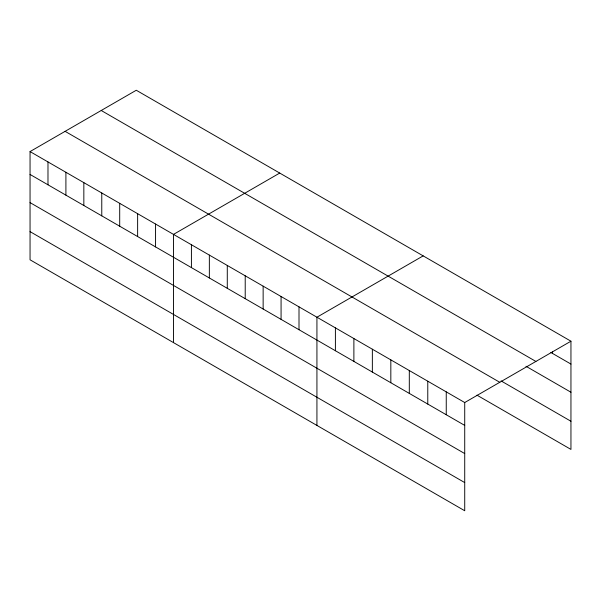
<?xml version="1.0" encoding="UTF-8"?>
<svg xmlns="http://www.w3.org/2000/svg" width="601" height="601" viewBox="0 0 601 601"><rect width="100%" height="100%" fill="white"/><g stroke="black" fill="none" stroke-linecap="round" stroke-linejoin="round"><path stroke-width="0.9" d="M30.05 151.58L464.723 402.535L464.723 510.752L30.05 259.797L30.05 151.58L136.277 90.248L570.95 341.203L570.95 449.42L476.976 395.165M279.72 173.065L173.494 234.398L173.494 342.608M423.164 255.883L316.93 317.215L316.93 425.425M464.723 402.535L570.95 341.203M550.869 352.479L570.95 364.071M101.223 110.486L535.897 361.441M525.973 366.264L570.95 392.235M501.069 380.906L570.95 421.256M65.103 131.341L499.777 382.296M30.05 174.448L464.723 425.403M30.05 202.612L464.723 453.567M30.05 231.625L464.723 482.588M552.477 351.577L552.477 353.403M446.25 391.875L446.25 414.735M427.777 381.207L427.777 404.067M409.304 370.539L409.304 393.407M390.83 359.871L390.83 382.739M372.357 349.211L372.357 372.072M353.884 338.543L353.884 361.404M335.403 327.876L335.403 350.744M299.005 306.863L299.005 329.724M281.073 296.511L281.073 319.371M263.14 286.159L263.14 309.019M245.216 275.806L245.216 298.667M227.283 265.454L227.283 288.315M209.351 255.102L209.351 277.962M191.418 244.75L191.418 267.61M155.561 224.045L155.561 246.906M137.629 213.693L137.629 236.554M119.704 203.341L119.704 226.209M101.772 192.989L101.772 215.857M83.839 182.636L83.839 205.504M65.907 172.284L65.907 195.152M47.982 161.932L47.982 184.8"/></g></svg>
